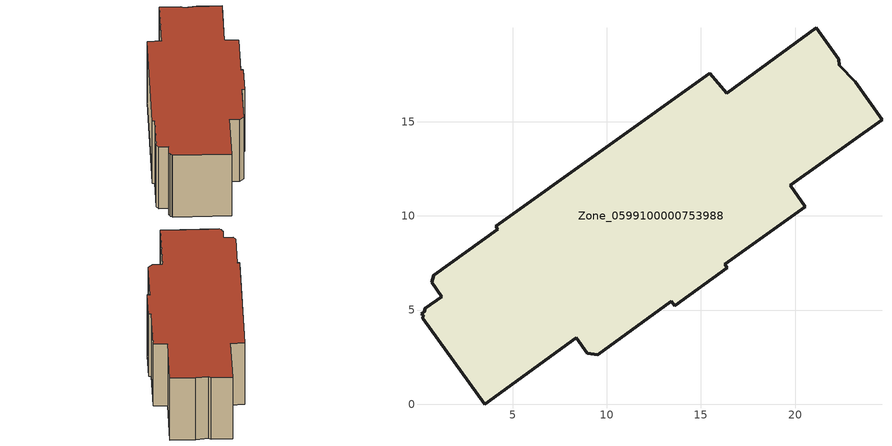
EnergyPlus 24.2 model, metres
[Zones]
Zone_0599100000753988
 floor ground (C_G): 0.25,4.74 0.15,4.81 0.3,4.92 0.34,5.09 1.24,5.72 0.69,6.48 0.79,6.86 4.21,9.29 4.09,9.46 15.48,17.6 16.37,16.53 21.14,20 22.34,18.32 22.35,18.01 23.19,17.12 24.62,15.11 19.73,11.62 20.53,10.48 16.26,7.45 16.39,7.25 13.61,5.23 13.43,5.47 9.5,2.62 8.95,2.69 8.37,3.52 3.5,0 0.21,4.56 z0
 wall outside (C_F): 19.73,11.62 24.62,15.11 23.19,17.12 22.35,18.01 22.34,18.32 21.14,20 16.37,16.53 15.48,17.6 4.09,9.46 4.21,9.29 0.79,6.86 0.69,6.48 1.24,5.72 0.34,5.09 0.3,4.92 0.15,4.81 0.25,4.74 0.21,4.56 3.5,0 8.37,3.52 8.95,2.69 9.5,2.62 13.43,5.47 13.61,5.23 16.39,7.25 16.26,7.45 20.53,10.48 19.73,11.62 z0:6.99
 roof outside (C_R): 0.15,4.81 0.25,4.74 0.21,4.56 3.5,0 8.37,3.52 8.95,2.69 9.5,2.62 13.43,5.47 13.61,5.23 16.39,7.25 16.26,7.45 20.53,10.48 19.73,11.62 24.62,15.11 23.19,17.12 22.35,18.01 22.34,18.32 21.14,20 16.37,16.53 15.48,17.6 4.09,9.46 4.21,9.29 0.79,6.86 0.69,6.48 1.24,5.72 0.34,5.09 0.3,4.92 z6.99
[BUILDING]
Pand.0599100000753988: North Axis=0; Terrain=City; Loads Convergence Tolerance Value=0.04; Temperature Convergence Tolerance Value=0.4; Solar Distribution=FullExterior; Maximum Number of Warmup Days=25; Minimum Number of Warmup Days=1
[Site:Location]
Rotterdam.The.Hague.AP_ZH_NLD Design_Conditions: Latitude=51.96; Longitude=4.45; Time Zone=1; Elevation=-4.5
[SITE:GROUNDTEMPERATURE:BUILDINGSURFACE]
18, 18, 18, 18, 18, 18, 18, 18, 18, 18, 18, 18
[MATERIAL] Thermal Absorptance=0.9; Solar Absorptance=0.7; Visible Absorptance=0.7
Name | Roughness | Thickness | Conductivity | Density | Specific Heat
G.D.2006-2014 | MediumSmooth | 0.15 | 0.06 | 540 | 1210
F.D.2006-2014 | Rough | 0.3 | 0.12 | 1920 | 840
R.D.2006-2014 | MediumRough | 0.2 | 0.08 | 1500 | 1000
[CONSTRUCTION]
C_G: G.D.2006-2014
C_F: F.D.2006-2014
C_R: R.D.2006-2014
[ZONE]
Zone_0599100000753988: Type=1; Multiplier=1; Ceiling Height=Autocalculate; Volume=Autocalculate; Floor Area=autocalculate; Part of Total Floor Area=Yes
[ZONEINFILTRATION:DESIGNFLOWRATE]
Infil_Zone_0599100000753988: Zone or ZoneList or Space or SpaceList=Zone_0599100000753988; Schedule=AlwaysOn; Design Flow Rate Calculation Method=Flow/Area; Flow Rate per Floor Area=0.0021; Constant Term Coefficient=1; Temperature Term Coefficient=0; Velocity Term Coefficient=0; Velocity Squared Term Coefficient=0
[HVACTEMPLATE:ZONE:IDEALLOADSAIRSYSTEM]
Zone_0599100000753988: Maximum Heating Supply Air Temperature=50; Minimum Cooling Supply Air Temperature=13; Maximum Heating Supply Air Humidity Ratio=0.0156; Minimum Cooling Supply Air Humidity Ratio=0.0077; Heating Limit=NoLimit; Cooling Limit=NoLimit; Dehumidification Control Type=ConstantSensibleHeatRatio; Cooling Sensible Heat Ratio=0.7; Dehumidification Setpoint=60; Humidification Control Type=None; Humidification Setpoint=30; Outdoor Air Method=None; Outdoor Air Flow Rate per Person=0.00944; Outdoor Air Flow Rate per Zone Floor Area=0; Outdoor Air Flow Rate per Zone=0; Demand Controlled Ventilation Type=None; Outdoor Air Economizer Type=NoEconomizer; Heat Recovery Type=None; Sensible Heat Recovery Effectiveness=0.7; Latent Heat Recovery Effectiveness=0.65
[ZONECONTROL:THERMOSTAT]
ThermostatControl_Zone_0599100000753988: Zone or ZoneList=Zone_0599100000753988; Control Type Schedule=DualSetpointControlType; Control 1=Thermostat_Zone_0599100000753988; Temperature Difference Between Cutout And Setpoint=0
[THERMOSTATSETPOINT:DUALSETPOINT]
Thermostat_Zone_0599100000753988: Heating Setpoint Temperature Schedule=HeatingSetpoint_Zone_0599100000753988; Cooling Setpoint Temperature Schedule=CoolingSetpoint_Zone_0599100000753988
[SCHEDULE:COMPACT]
HeatingSetpoint_Zone_0599100000753988: Through: 12/31, For: AllDays, Until: 24:00, 21
CoolingSetpoint_Zone_0599100000753988: Through: 12/31, For: AllDays, Until: 24:00, 24
DualSetpointControlType: Through: 12/31, For: AllDays, Until: 24:00, 4
AlwaysOn: Through: 12/31, For: AllDays, Until: 24:00, 1
